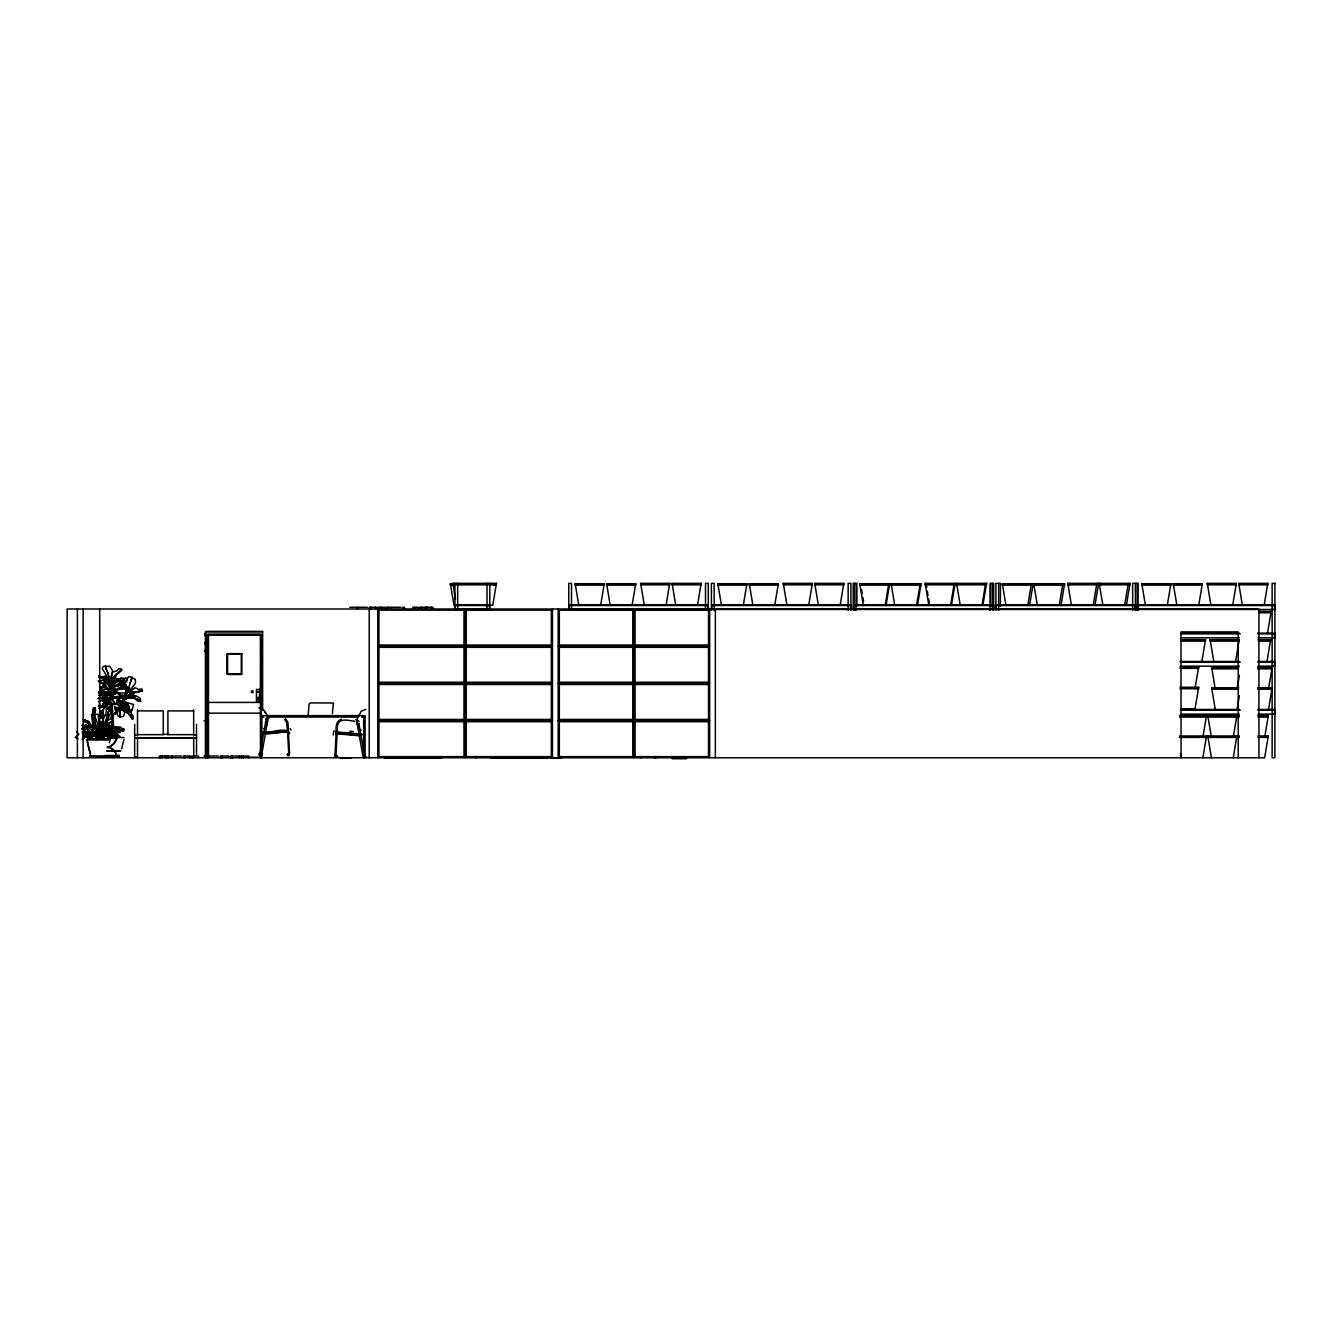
<?xml version="1.0" encoding="UTF-8"?>
<svg xmlns="http://www.w3.org/2000/svg" width="1342" height="1342" viewBox="0 0 1342 1342"><rect width="100%" height="100%" fill="white"/><g stroke="black" fill="none" stroke-linecap="round" stroke-linejoin="round"><path stroke-width="1.5" d="M265.733 734.024C270.816 733.873 285.93 731.407 287.607 731.809L265.146 733.386L265.079 732.279L288.295 730.769M101.69 735.382L101.673 737.614L101.422 734.544M106.286 701.497L108.903 701.312C104.693 701.346 111.134 702.302 106.874 704.365L105.431 707.049L100.013 706.311L99.073 701.463L101.103 700.39C106.991 703.996 106.874 700.105 103.451 703.376M87.817 723.036L88.505 721.543L83.64 719.497L83.623 721.442L87.817 723.036L89.914 726.223M113.013 681.551L110.346 685.259L110.212 682.004L110.279 685.276L110.379 680.948M113.332 683.833C107.159 690.945 113.315 682.323 116.972 681.031L121.048 682.072L124.873 680.83L123.665 678.314L122.172 678.045L115.513 680.209C112.023 683.33 106.035 694.753 114.422 683.044M111.118 692.086L102.982 686.785C98.855 701.933 101.925 684.772 105.045 684.303M110.916 687.087L110.614 688.631L111.554 685.494L110.497 688.614L113.365 683.85M112.057 682.441L110.195 685.192L110.279 682.038L110.262 685.208L119.589 678.817L109.641 678.029L109.272 683.715L110.279 685.276L112.158 682.441M110.229 683.615L113.114 690.04L111.671 685.913M112.711 687.825L113.131 690.023L112.694 687.876M93.605 707.888C98.167 709.247 91.273 716.762 92.866 711.73C97.396 697.79 91.508 727.213 95.97 728.337M101.489 690.711L101.556 692.355L101.673 688.966L101.623 692.321M118.985 707.637L119.706 708.794L118.482 707.57M126.517 691.466L126.098 694.602L126.148 689.973M126.098 694.602L127.087 689.889L134.821 695.844L133.965 696.75L134.871 696.23L130.962 696.179C128.329 694.317 122.39 701.396 124.806 699.266C129.369 695.861 136.465 697.89 140.558 701.363L136.699 698.813L131.231 697.689L133.143 697.907M128.077 691.801L128.597 689.704L125.46 687.708L122.323 682.961L126.081 690.157L125.645 697.018L136.448 695.978L140.407 698.561L140.524 701.547L137.085 700.725L134.25 697.672C129.067 697.035 119.656 699.668 130.224 697.639M128.882 697.672L123.816 700.088L124.974 698.226L123.112 696.666L119.69 698.679L116.435 698.612L113.349 696.397L113.315 694.502L115.446 692.791C126.433 696.028 122.776 701.765 123.43 700.96M101.522 691.029L101.489 692.388L101.522 691.415M106.454 677.744L105.515 676.033L106.521 678.23M112.862 694.183L113.298 695.089L112.443 694.837M126.584 692.522L126.232 694.636M100.918 714.833C98.754 713.206 102.915 709.767 103.3 714.833C106.387 716.896 101.153 717.316 100.918 714.833C97.496 706.764 106.454 714.934 100.348 711.26M104.055 698.494L99.962 688.631L106.672 707.502L110.262 709.935L106.605 707.57L104.055 698.494L104.424 695.29L106.353 692.422L115.328 692.12L112.611 690.794L104.357 698.93L99.979 688.664L107.041 707.452L110.413 709.884L111.185 702.705L110.9 710.757L113.147 716.125M108.887 701.346C106.052 702.503 105.011 702.017 105.833 702.554M102.579 727.867L102.445 721.124L97.228 724.378L96.825 732.799L100.583 725.502L102.68 724.412L100.533 731.34M258.436 691.851L257.077 691.818L258.486 691.667M120.143 711.797L119.992 716.779L120.025 710.656M118.968 700.457C118.884 697.773 124.991 713.877 118.7 699.719M120.226 712.954L120.008 716.796M94.041 707.855L95.332 709.968L93.152 711.965L93.806 712.568C92.699 714.951 94.192 708.006 93.034 713.172L93.219 710.136M93.504 712.485L93.621 710.723L92.883 713.793L94.041 711.981M120.26 712.954L120.042 716.796M105.431 715.772L106.857 707.419L100.18 688.547L106.84 707.452L110.212 709.616L112.091 715.185M359.371 735.081L359.857 733.839L362.457 734.711M121.115 704.265L120.897 702.822L120.73 705.64L120.411 701.983M337.58 733.873L358.784 735.718M334.98 754.758L336.188 731.977M114.372 697.723L110.782 699.903L111.017 698.796C110.732 701.229 110.363 697.169 113.131 700.474M117.677 680.662L113.164 685.896L113.567 694.485M308.073 716.225L309.113 704.03L310.639 702.906L333.42 703.007L332.397 713.541M93.755 712.652L93.806 712.032C94.594 706.597 96.389 709.213 93.185 711.361M110.749 709.599L111.269 702.671M287.473 730.836L286.953 732.212M100.13 731.189L100.113 723.086L100.029 731.138M111.067 702.671L110.514 709.599L112.845 716.209M121.065 704.449L120.713 705.607L121.015 704.265M95.836 729.578L98.402 730.585L101.304 729.746L101.254 730.602L98.402 730.585L95.97 728.572L98.335 730.367L101.489 730.501L95.836 729.578L95.97 728.572M111.47 698.997C107.947 703.98 114.187 680.511 109.054 682.139L108.132 680.511L109.91 682.776L108.165 680.511L109.91 682.575L108.467 681.367M113.231 688.127L112.98 688.614M333.185 734.98L333.94 730.669M100.684 714.145L100.247 711.361M124.705 699.148L123.665 700.004L126.333 698.008C122.575 698.427 123.481 702.638 123.33 697.857L122.156 696.884M112.091 716.343L109.994 709.733L110.9 702.705L111.839 702.789C106.152 704.147 104.793 705.892 110.849 702.789L106.337 705.372L107.813 703.711M110.111 685.208L110.279 683.917L110.681 684.823M122.139 696.934L123.632 699.048L123.246 700.96M110.245 709.733L111.034 702.738L110.262 709.935M119.673 708.811L119.052 707.737L119.857 709.314M123.95 739.375L121.686 748.685M98.402 730.618L98.52 729.578L101.489 730.501M110.883 702.738L110.01 709.75L106.572 707.553M95.282 710.388L93.688 713.743L94.745 712.048C91.357 718.507 97.429 706.412 95.064 710.992M261.422 754.758C254.024 750.933 267.075 757.207 258.805 754.758M337.58 756.452C330.166 752.627 343.216 758.884 334.946 756.452M365.712 756.452C358.297 752.627 371.365 758.884 363.095 756.452M103.519 709.046L101.422 715.135L102.579 716.594L101.103 713.558L101.522 711.243L101.17 714.682L100.801 711.965L100.247 713.256L103.032 716.678M123.498 699.266L123.246 697.806M99.425 735.617L103.938 734.997L99.14 734.862L99.123 737.748L104.223 737.328L103.669 734.057L98.369 735.852L103.619 735.282L103.669 734.057L98.369 735.852M105.162 699.165C104.089 700.927 107.159 692.875 109.943 692.875M99.845 733L99.056 737.731L100.063 734.695M496.423 583.367L496.423 584.827L452.824 584.827L452.824 583.367L496.423 583.367L492.799 605.158L456.465 605.158M600.629 605.494L604.269 583.703L575.198 583.703L575.198 585.146L604.269 585.146L604.269 583.703M632.065 605.494L635.689 583.703L606.618 583.703L606.618 585.146L635.689 585.146L635.689 583.703M669.725 583.367L666.085 605.158L644.294 605.158L640.654 583.367L669.725 583.367L669.725 584.827L640.654 584.827L640.654 583.367M701.145 583.367L697.521 605.158L675.714 605.158L672.09 583.367L701.145 583.367L701.145 584.827L672.09 584.827L672.09 583.367M743.283 605.494L746.907 583.703L717.836 583.703L717.836 585.146L746.907 585.146L746.907 583.703M774.703 605.494L778.343 583.703L749.272 583.703L749.272 585.146L778.343 585.146L778.343 583.703M812.363 583.367L808.74 605.158L786.932 605.158L783.309 583.367L812.363 583.367L812.363 584.827L783.309 584.827L783.309 583.367M843.799 583.367L840.159 605.158L818.368 605.158L814.728 583.367L843.799 583.367L843.799 584.827L814.728 584.827L814.728 583.367M885.15 605.494L888.773 583.703L888.773 585.146L859.719 585.146L859.719 583.703L889.662 583.703L889.662 585.146M886.039 605.494L889.662 583.703M916.569 605.494L920.209 583.703L920.209 585.146L891.138 585.146L891.138 583.703L921.098 583.703L921.098 585.146M917.458 605.494L921.098 583.703M951.495 605.158L955.135 583.367L925.175 583.367L925.175 584.827L954.246 584.827L954.246 583.367L950.606 605.158L928.815 605.158L925.175 583.367M982.931 605.158L986.555 583.367L956.611 583.367L956.611 584.827L985.665 584.827L985.665 583.367L982.042 605.158L960.235 605.158L956.611 583.367M1027.771 605.494L1031.394 583.703L1031.394 585.146M1029.532 605.494L1033.172 583.703L1002.34 583.703L1002.34 585.146L1033.172 585.146L1033.172 583.703M1059.19 605.494L1062.83 583.703L1062.83 585.146L1033.759 585.146L1033.759 583.703L1064.592 583.703L1064.592 585.146M1060.968 605.494L1064.592 583.703M1094.988 605.158L1098.628 583.367L1067.796 583.367L1067.796 584.827L1096.867 584.827L1096.867 583.367L1093.227 605.158L1071.419 605.158L1067.796 583.367M1126.424 605.158L1130.065 583.367L1099.215 583.367L1099.215 584.827L1130.065 584.827L1130.065 583.367M1167.272 605.494L1170.895 583.703L1141.824 583.703L1141.824 585.146L1170.895 585.146L1170.895 583.703M1198.691 605.494L1202.331 583.703L1173.26 583.703L1173.26 585.146L1202.331 585.146L1202.331 583.703M1195.001 688.714L1198.641 666.924L1179.953 666.924M1201.878 661.489L1205.502 639.681L1180.591 639.681M1179.953 687.272L1198.641 687.272L1195.001 709.062L1181.128 709.062M1203.187 735.433L1206.492 715.622L1179.501 715.622M1202.868 757.76L1206.492 735.97L1179.501 735.97M1236.351 583.367L1232.728 605.158L1210.92 605.158L1207.297 583.367L1236.351 583.367L1236.351 584.827L1207.297 584.827L1207.297 583.367M1235.563 661.489L1239.203 639.681L1210.132 639.681L1210.132 641.14L1239.203 641.14L1239.203 639.681M1237.408 687.221L1239.387 675.328M1237.072 709.549L1239.387 695.676M1233.566 735.433L1236.871 715.622L1207.8 715.622L1207.8 717.064L1236.871 717.064L1236.871 715.622M1233.231 757.76L1236.871 735.97L1207.8 735.97L1207.8 737.412L1236.871 737.412L1236.871 735.97M1267.787 583.367L1264.147 605.158L1242.357 605.158L1238.716 583.367L1267.787 583.367L1267.787 584.827L1238.716 584.827L1238.716 583.367M1267.536 633.139L1271.176 611.348L1258.712 611.348M1266.999 661.489L1270.639 639.681L1258.175 639.681M1268.827 687.221L1272.132 667.41L1257.605 667.41M1268.509 709.549L1272.132 687.758L1257.605 687.758M1264.986 735.433L1268.291 715.622L1257.907 715.622M1257.907 735.97L1268.291 735.97L1264.667 757.76L67.1 757.76L67.1 609L1258.93 609L1258.93 757.76M100.801 711.226L100.449 713.961L102.78 713.642M265.682 721.912L260.096 753.063L261.975 753.063L267.41 722.214L265.481 721.879M109.407 742.881L109.96 739.778L86.66 739.778L90.652 755.63M93.252 708.039L94.192 711.31L94.997 707.989L95.45 709.046L94.846 707.922L94.309 712.032L94.678 707.871L93.454 712.032M126.131 695.71L125.158 696.934L128.681 694.988M112.174 710.623L111.856 713.088C110.564 705.875 113.902 724.999 110.832 707.452L111.923 703.829L110.832 707.57L112.174 710.623C109.306 716.108 114.858 708.912 111.134 707.452L112.208 703.829L111.017 707.553L112.359 710.891L111.688 713.34L112.443 710.639L111.134 707.502L112.208 703.879M261.254 755.227L261.254 754.288M286.953 754.758C291.784 751.822 285.024 757.626 289.386 755.227M84.479 733.034L85.838 728.337L81.828 729.008M105.464 697.37L104.693 700.038L106.052 696.313M107.444 715.554L108.316 712.283M103.082 714.145C98.671 716.477 101.891 708.643 102.512 712.485M107.813 715.353L103.149 728.605L107.813 715.353L104.424 730.316L109.692 714.162L104.659 715.286L101.522 724.613M335.936 734.46L336.892 732.011L359.572 733.973M125.443 696.884L126.634 696.079L125.745 696.917M100.197 688.58L106.941 707.502C106.823 710.002 113.164 709.499 108.434 708.962L106.471 706.714L107.159 705.59L105.162 706.026L106.504 706.345M108.568 711.495L107.88 714.011L108.803 710.69M107.796 714.011L108.249 712.3M112.493 703.913L111.721 705.372L112.46 703.879M103.3 714.833L102.076 715.169L101.791 713.894L103.166 715.907L101.908 713.944L104.055 723.489L101.875 729.26M106.152 709.331L108.065 706.899L111.42 707.184L110.094 707.318L108.752 710.74M107.561 676.972L104.391 677.861L104.475 681.686M102.546 716.074L101.707 712.971L102.596 712.854M112.091 703.812L111.017 707.435L112.46 710.774L111.386 713.407L112.46 710.774L111.134 713.256L112.208 710.941L110.715 707.502L111.805 703.879L110.715 707.553L112.208 710.941L111.201 712.703L112.074 710.74M114.556 714.011L122.323 703.091L126.886 692.774L122.525 703.174L114.556 714.011L116.989 712.3L112.309 714.749L116.72 712.149L126.869 692.824L118.851 709.281M265.901 726.659L265.498 727.867M266.488 724.898C270.145 718.725 265.582 708.391 258.821 707.72M102.26 712.166L100.835 718.138L98.838 717.299M132.17 677.257L130.811 681.3L132.12 677.257L131.264 680.025M100.331 713.021C102.193 713.088 101.992 714.112 102.915 715.554L102.076 715.169L103.284 716.645L102.462 714.85M127.557 690.644L128.379 688.194M127.658 690.677L130.308 682.524M129.805 684.286L130.744 681.25M110.648 681.988L109.96 683.078L109.574 680.83M128.815 692.153L135.525 683.128L135.29 679.337L130.006 676.687L128.429 676.821L125.376 681.551L125.779 691.063L127.087 692.237M102.177 712.132L102.797 710.539M106.471 706.177L105.162 705.288M127.641 707.804L121.602 706.194L119.287 708.358L121.552 706.16L123.43 706.211L121.568 706.194C116.167 710.673 123.246 703.611 126.299 705.825M108.987 709.952L109.339 708.928M101.388 706.546L98.822 708.593M103.032 704.181L101.807 707.184L103.535 703.426M102.864 710.555L104.676 706.781L103.77 708.358M102.78 710.522L103.502 709.079M101.841 707.2L103.099 704.198M132.422 708.677L130.811 711.73L126.752 709.465L124.974 705.993L120.478 705.59L119.22 708.324L121.568 706.194L119.287 708.358L119.975 707.871C121.937 705.204 126.383 707.871 123.498 710.673M106.689 726.374L107.997 723.338L110.832 721.996L112.862 723.237L110.044 726.542L108.719 725.435L106.655 726.341L110.832 721.996M126.836 693.361C123.145 699.501 121.199 712.35 112.174 714.598M119.321 708.207L121.434 708.022L125.276 710.388L123.598 716.36L119.975 716.947L117.962 715.856L116.351 711.545C114.154 709.331 117.442 706.328 118.18 707.972M98.469 692.942L100.449 694.384C105.565 697.437 101.824 693.529 98.654 691.633M98.469 706.748L99.342 704.902M118.465 679.773L121.115 678.129M91.441 738.469L93.554 736.003L96.909 737.06L89.511 733.906L85.653 736.943L88.606 738.184L91.441 738.469L86.995 735.181M204.655 634.481L206.047 631.78M204.655 642.801L207.725 640.235M355.781 719.58L356.687 720L361.233 711.193L365.829 709.381M94.292 707.821L93.185 709.566M104.257 735.013L106.521 730.652L108.719 730.87L102.311 729.763L98.335 733.42L101.405 734.711L106.521 730.652L98.335 733.42M109.625 708.224L112.057 706.714L111.537 709.733L112.678 711.78L110.581 719.06L107.024 720.268M123.498 731.239L124.118 730.065L122.374 729.008L121.904 730.249L123.481 731.256L121.954 730.165M111.302 707.284L110.145 707.385M105.179 705.573L107.88 702.151L105.146 705.976M102.21 692.338C104.928 691.751 112.98 692.908 111.889 696.615L112.107 697.974M107.863 702.151L105.683 705.791L110.631 703.376M109.994 679.421L112.694 671.923L116.754 670.983L119.052 668.568L121.619 669.339L121.719 670.446L112.543 678.364M113.114 693.244L113.701 692.254M120.092 707.184L119.287 708.291M111.47 696.012L114.221 692.254C103.451 704.198 128.044 677.811 122.357 688.077L119.237 688.211M94.074 735.03L96.255 731.289L98.436 730.987L101.153 733.638L94.074 735.03L92.749 732.229L89.662 733.772L92.665 733.772L96.255 731.289L91.172 732.48M122.407 703.141L116.737 712.199L112.057 714.296M122.323 703.091L114.741 714.112M93.37 713.86C97.664 709.499 91.893 710.992 95.265 709.499M106.236 726.106L107.997 723.338L110.044 726.542L108.719 725.418M101.824 691.902L102.915 690.241L106.79 689.016L110.698 692.304L108.467 689M267.662 719.832C265.565 722.6 264.391 716.779 267.394 718.54M365.527 756.922L364.403 757.676M101.405 734.711L103.955 730.954L108.266 730.484L101.422 729.998L108.719 730.87M102.361 687.607L102.931 686.785L99.61 687.003M94.98 711.73L93.806 713.642M123.363 701.698L133.546 704.433L132.187 710.203L129.453 710.79L127.826 709.767L124.672 702.269L122.29 701.598L127.775 704.433L129.486 710.706C127.305 697.79 119.656 702.269 125.175 702.336M101.371 734.577L103.955 730.971L105.532 730.971M110.614 682.256L110.027 683.095L110.631 682.222M113.382 677.391L112.627 678.532L115.429 675.076M103.787 731.86L105.716 729.36L111.487 728.589L110.027 725.754L102.797 727.549L97.614 732.547M114.02 689.469L115.093 688.127M82.684 739.257L85.2 736.121L82.365 739.425L84.798 736.473L88.203 735.03M125.997 695.944L125.158 696.934M110.329 692.036L109.373 690.073M113.483 693.646L119.522 688.345L127.255 687.44M116.838 702.47L120.025 702.587L122.759 707.838L116.301 702.906M101.002 711.21L102.713 711.562M93.487 711.411L94.661 708.475L93.219 709.968M121.552 669.406L114.775 675.932L116.905 673.684M100.952 693.26L99.409 694.351L100.482 693.227M109.574 726.341L111.336 726.727L107.595 730.853L112.46 725.921L108.283 730.283M105.397 698.276C108.668 700.457 115.076 698.696 108.316 698.494M107.729 730.669L111.336 726.727L107.461 730.669L116.385 726.592L124.018 728.958L118.146 731.205L113.013 728.974L104.81 732.9L120.528 727.045L115.764 729.511M112.996 680.159L108.668 681.417L104.408 684.957L107.259 682.323M105.75 683.548L104.391 684.957M111.336 726.727L107.461 730.702M131.08 694.032L134.871 692.891M98.251 698.679L100.851 697.203L104.257 697.991M103.787 732.212L108.132 727.817M127.171 687.188L125.46 695.089M115.227 693.328L114.003 694.519L116.066 692.958L113.986 694.451L116.133 693.009L124.739 692.958L124.823 696.817L123.045 696.8M115.462 675.143L116.939 673.734M89.126 732.279L83.925 734.091L87.062 732.732L91.776 732.799L95.332 734.56L93.772 734.997L90.3 733.084L83.925 734.091L82.298 733.252L84.63 732.078L91.776 732.799L96.926 737.748M107.243 694.988L110.967 692.438L113.852 692.455L110.9 692.438L113.869 692.438M83.439 736.372L86.291 733.655L85.603 735.248L84.194 735.164M118.683 688.513L123.313 685.309L120.008 687.909L123.296 685.292L119.069 684.252L115.11 685.879L110.665 694.384L111.956 695.676L112.527 694.77M121.132 687.171L123.313 685.309M114.439 680.411L113.265 681.233L116.67 678.985M107.36 734.158L110.681 733.302L114.842 734.326L116.066 733.235L119.824 736.506L117.207 737.11L114.322 734.074L110.229 732.933L114.825 734.376C123.263 738.855 112.694 738.57 116.301 734.846C120.847 734.728 117.19 740.298 114.322 734.074M92.648 733.772L95.718 732.279L98.268 737.664M107.545 693.999L112.292 695.391M116.502 690.157L115.11 691.365M125.678 696.85L127.289 695.693L125.477 696.917M112.292 695.408L111.05 694.3C114.556 698.897 115.244 696.951 108.065 692.908M79.027 734.158L75.186 737.479L77.97 738.704M117.24 689.536L116.469 690.157L118.7 688.496M123.716 683.028L126.903 681.702M114.288 698.494L112.426 695.626M100.432 692.539L103.351 696.179L99.476 691.851M103.3 696.213L101.17 693.16M102.126 694.401L103.217 692.992L101.539 689.922L102.143 688.295L100.046 688.983M94.896 708.358L95.299 709.163M112.258 695.441L113.298 695.005L112.476 694.804M129.738 691.466L135.173 687.758L138.863 689.452L141.816 688.865L142.554 690.895L129.604 692.539M114.674 691.281L117.324 689.536L126.634 688.916M356.586 721.057L358.935 729.377L361.283 730.216M110.447 699.4L109.725 681.25L111.436 698.981M114.372 686.651L117.425 684.521M115.546 685.829L114.406 686.668L119.136 683.682L118.314 684.152M363.531 755.58L364.873 755.328M123.145 679.052L125.88 677.844L127.154 679.572M119.539 685.326L121.183 684.269M106.706 732.615L116.385 726.592L114.942 728.74L104.81 732.9M85.032 733.957L87.062 732.732L90.266 733.185L83.925 734.091L85.989 733.034L84.63 732.078M114.372 678.129L115.697 676.787L114.456 676.72M114.389 683.078L120.294 680.545L124.789 680.679L120.294 680.612L116.066 682.222M113.131 690.023L113.785 686.735L112.527 683.43M107.763 733.772L113.416 730.467L117.643 730.702L120.143 732.48L117.358 732.698L115.496 731.424M116.939 681.736L115.278 682.592L116.066 682.206M116.603 696.599L114.556 697.689L120.512 696.347L114.54 697.672L117.677 696.263M119.404 684.94L123.112 682.893L126.4 685.225M102.462 694.787L103.25 696.246M94.158 732.917L88.907 727.582L86.173 727.532L91.491 726.106L97.295 731.474L91.239 733.504L86.173 727.532L83.187 727.532L91.491 726.106L94.125 733.051M129.889 691.902L131.298 691.935L130.493 691.583M129.872 691.835L129.503 690.996M108.685 731.826L116.402 727.565L107.696 730.937M107.276 737.647L111.118 735.55L115.362 737.815L106.874 732.917L102.143 734.175L104.659 736.49L111.118 735.55L102.143 734.175M107.578 733.806L111.101 731.91L116.066 733.235L110.665 733.235L111.101 731.91L107.578 732.917M114.993 680.344L116.72 678.968L114.976 680.293M113.181 689.973L108.115 684.621M121.803 682.508L119.119 683.715L127.423 680.193M119.136 683.732L120.025 683.229M116.905 688.983L115.529 689.771M98.654 680.88L103.2 680.243L105.28 681.568M262.16 732.967L263.753 732.279M104.491 717.299L100.851 718.255L101.724 713.642L100.801 718.138L101.438 715.152L102.797 716.645L100.432 713.541M108.4 732.296L113.416 730.467L117.391 732.648L115.127 731.105L111.285 730.904L117.643 730.702M82.567 728.152L83.825 727.565L82.567 728.152L83.825 727.565L82.181 725.351L85.972 725.049L86.609 727.314L82.567 728.152L86.626 727.263M130.795 694.686L131.969 694.217L128.966 694.77M114.59 697.689L115.68 697.186M93.873 729.411L88.22 721.677L83.405 719.597L88.27 722.13L91.139 726.576M110.245 702.42L107.31 703.409L111.067 701.866M341.371 719.295C335.768 720.671 336.054 727.465 336.003 731.96L337.194 732.027M265.263 728.052L263.871 728.538M106.538 732.397L114.959 728.823L120.814 730.937L118.079 729.226L113.013 728.974L118.079 729.209L120.814 730.937L118.079 729.209M110.866 691.264L109.859 691.684L104.944 685.259L108.534 688.966M87.448 734.158L88.203 735.064L84.798 736.456L82.365 739.425L84.798 736.473L83.573 735.701L87.448 734.158L90.635 734.527M101.891 714.598L102.328 713.206L101.724 713.994L103.569 716.527L102.294 715.269M116.72 728.27L107.142 732.665M85.318 734.359L83.556 732.782L88.622 733.386L90.132 734.862L87.129 734.074L82.986 735.282L87.129 734.074L92.346 734.695M107.075 725.837L109.054 728.169L104.559 729.025L110.564 727.834L102.797 727.549L105.716 729.36M108.97 731.809L116.603 728.857M104.559 729.025L110.547 727.884L108.065 727.666L111.487 728.589M98.822 701.161L102.814 699.97L109.876 700.91M129.486 693.177L142.47 690.878L138.125 691.684M129.469 693.227L131.667 692.455M115.194 693.344L116.1 693.026M266.286 721.811L267.293 721.493L266.202 721.811M82.634 735.064L90.199 734.728M207.44 637.702L205.527 638.909L207.49 640.218M117.308 686.534L118.65 686.131M102.143 713.776L103.871 716.393M139.602 691.566L141.027 691.18M102.26 692.338L104.441 692.069M108.786 737.932L114.993 737.848L113.198 734.594L110.312 735.349L108.484 734.376M133.563 692.069L132.673 692.304L136.465 691.583M115.731 685.93L117.878 685.645M122.156 687.574L120.243 687.993L127.272 687.507L125.796 687.289M106.152 696.615L107.964 697.303C112.762 700.356 108.366 699.534 105.313 698.259L107.394 698.763M82.03 728.404L85.402 727.649L85.821 729.176M133.546 692.069L134.536 691.818M110.161 684.303L110.262 685.208L110.178 683.95M82.315 728.84L85.62 728.136L82.114 728.572M104.944 701.765L107.326 701.38M357.509 719.966L359.069 721.526L356.855 721.526M287.792 753.634L289.386 754.288M109.809 681.3L111.05 699.098L111.067 691.969M90.132 733.353L85.217 731.34L82.181 731.927L85.234 731.44L91.877 733.839M117.71 700.054L119.807 700.44L116.871 701.212M98.989 677.542L107.008 679.639L106.068 679.22M130.006 694.586L128.597 694.921L130.04 694.586M358.851 723.606L364.42 754.758L362.541 754.758M357.173 723.908L359.035 723.573M97.781 725.972L100.583 725.502L100.113 723.086M111.017 683.564L109.423 683.514L108.232 681.434M99.425 677.257L104.693 676.368L109.138 679.991L102.16 668.484L103.368 666.37L109.591 666.118L112.627 670.815L111.47 677.727M93.101 727.918L91.659 714.447L98.067 714.179L99.342 724.479M83.573 735.701L88.203 735.064M120.277 709.297L127.289 710.371L130.811 712.669L133.378 716.712L132.489 719.262L129.839 714.699M127.792 695.928L126.098 695.71M335.869 732.363L336.976 733.504L360.394 735.181L360.579 734.175L336.993 732.397L336.137 734.376M98.654 695.391L102.546 694.871L105.632 696.012M86.24 727.632L88.907 727.599M98.469 698.125L99.727 698.159M98.452 698.175L99.711 698.159M98.436 698.142L103.669 698.008L101.086 697.907L102.747 697.924M107.93 698.83L104.542 699.736L104.072 701.581M454.535 585.146L450.375 585.146L450.375 583.703L493.973 583.703L493.973 585.146M454.921 604.806L489.444 604.806L489.444 609.486L454.921 609.486M708.257 604.806L569.075 604.806L569.075 609.486L708.257 609.486M850.912 604.806L711.73 604.806L711.73 609.486L850.912 609.486M992.778 604.806L853.596 604.806L853.596 609.486L992.778 609.486M993.667 604.806L993.667 609.486M1274.9 604.806L996.217 604.806L996.217 609.486L1135.399 609.486M455.273 605.527L489.444 605.527M569.075 605.527L707.905 605.527M711.73 605.527L850.543 605.527M853.596 605.527L992.426 605.527M996.217 605.527L1274.531 605.527M349.725 607.289L357.492 607.289L357.492 609M358.331 607.289L367.456 607.289M391.914 607.289L401.04 607.289M1274.9 609.486L1135.718 609.486L1135.718 604.806M1258.712 612.791L1271.176 612.791L1271.176 611.348M262.629 631.881L205.41 631.881L205.41 757.76M1181.296 633.139L1239.32 633.139M1257.639 633.139L1274.9 633.139M1181.296 633.877L1240.31 633.877M1257.957 633.877L1274.531 633.877M1181.296 637.836L1239.32 637.836M1257.957 637.836L1274.9 637.836M1180.591 641.14L1205.502 641.14L1205.502 639.681M1258.175 641.14L1270.639 641.14L1270.639 639.681M377.79 646.19L552.468 646.19M558.188 646.19L709.65 646.19M204.437 651.088L207.339 651.088M204.84 651.474L207.339 651.474M1180.071 661.489L1239.32 661.489M1257.957 661.489L1274.9 661.489M1181.296 662.21L1240.31 662.21M1257.957 662.21L1274.531 662.21M1181.296 666.169L1239.32 666.169M1257.957 666.169L1274.9 666.169M1238.632 668.853L1211.641 668.853L1211.641 667.41L1238.632 667.41M1179.953 668.383L1198.641 668.383L1198.641 666.924M1257.605 668.853L1272.132 668.853M377.79 683.38L552.468 683.38M558.188 683.38L709.65 683.38M1238.632 689.201L1211.641 689.201L1211.641 687.758L1238.632 687.758M1179.953 688.714L1198.641 688.714L1198.641 687.272M1257.605 689.201L1272.132 689.201M260.231 689.587L260.231 699.87M253.185 691.029C250.702 689.587 250.619 693.948 253.168 692.455M208.48 702.42L260.365 702.42M1181.296 709.448L1239.32 709.448M1257.957 709.448L1274.9 709.448M1180.289 710.17L1240.31 710.17M1257.957 710.17L1274.531 710.17M137.521 710.908L163.271 710.908L163.271 734.695M193.651 710.908L167.901 710.908L167.901 734.695M102.26 713.29L102.579 714.33M208.48 713.139L260.365 713.139M1181.296 714.129L1239.32 714.129M1257.957 714.129L1274.9 714.129M260.465 715.622L365.091 715.622L365.091 757.76M260.465 717.064L263.854 717.064M268.148 717.064L357.425 717.064M361.703 717.064L365.091 717.064M1179.501 717.064L1206.492 717.064L1206.492 715.622M1257.907 717.064L1268.291 717.064L1268.291 715.622M377.79 720.57L552.468 720.57M558.188 720.57L709.65 720.57M204.018 720.62L208.111 720.62M163.959 734.326L168.035 734.326M137.521 734.644L163.271 734.644M167.901 734.644L193.651 734.644M134.653 735.097L137.521 735.097L137.521 709.767M196.502 735.097L193.651 735.097L193.651 709.767M90.635 736.238L98.318 736.238M103.737 736.238L108.786 736.238M116.905 736.171L115.546 736.037M111.47 737.513L124.051 737.513M1179.501 737.412L1206.492 737.412L1206.492 735.97M1257.907 737.412L1268.291 737.412L1268.291 735.97M134.653 737.714L196.502 737.714M136.716 738.083L196.502 738.083M109.608 739.023L87.834 738.771M86.643 739.459L109.977 739.459M106.857 750.815L120.713 750.815M106.924 751.067L120.579 751.067M288.53 753.063L289.704 753.063M334.812 754.758L336.003 754.758L337.513 725.905C338.486 717.333 348.92 720.57 354.624 721.291M105.213 755.479L119.354 755.479M89.511 755.831L119.354 756.049M172.33 756.049L181.455 756.049M204.034 756.049L208.077 756.049M209.302 756.049L218.427 756.049M228.744 756.049L220.189 756.049L220.189 757.76M239.077 756.049L230.522 756.049L230.522 757.76M105.045 756.653L118.113 756.653M105.045 756.922L118.717 756.922M89.511 756.989L106.991 756.989M134.653 757.123L137.521 757.022M227.167 757.223L231.31 757.223M237.534 757.223L241.694 757.223M247.918 757.223L260.365 757.223M340.6 758.28L350.799 758.28M384.684 758.28L441.099 758.28M491.977 758.28L548.392 758.28M551.109 758.28L561.308 758.28M672.728 758.364L685.997 758.364M672.107 758.633L686.618 758.633M117.039 700.86L124.705 701.279L126.685 705.875C124.621 709.079 121.786 701.212 118.398 701.698M123.212 680.662L124.789 680.679L120.277 680.579L124.789 680.679M102.227 691.013L103.871 691.113M121.518 697.236L119.086 697.253L126.215 699.148L122.86 697.505M118.733 696.146L121.552 696.599M106.538 693.562L103.049 693.227M349.859 731.222L353.315 731.491M110.765 699.501C110.027 698.662 105.666 698.863 109.457 701.698L112.745 704.5L115.043 704.567L118.046 702.554L117.425 699.484M640.05 757.509L641.359 757.643M475.32 757.509L476.611 757.643M102.764 697.957L103.669 698.058M113.416 693.848L117.979 692.958L121.736 695.777M118.415 693.059L120.008 693.596M104.408 692.137L108.115 692.891M121.082 704.047L121.401 701.715L119.287 699.652M121.686 697.37L126.484 698.796L122.944 695.055L120.361 695.793L116.184 691.281M125.779 687.238L127.238 687.49M94.829 736.188L91.39 735.533L88.606 738.134L91.39 735.533L92.112 737.043L89.545 736.607L88.606 738.134L89.511 733.906L94.645 736.506M207.356 648.035L204.655 643.59M289.872 733.286L288.782 733.067M110.329 709.432L106.672 707.502L100.013 688.58M656.204 757.76L655.315 757.509M655.081 757.76L654.141 757.509M490.333 757.76L489.411 757.509M127.305 711.713L122.608 709.717M123.665 710.488L121.216 709.633L129.067 713.827M121.216 709.7L122.726 710.086M113.231 737.345L110.363 733.856L106.874 732.917L108.752 734.913L113.634 736.322L108.752 734.913L104.676 736.406L108.752 734.913L113.181 737.395M119.472 702.168L125.863 706.848L124.907 705.808M108.618 699.148L107.36 698.813L109.826 699.954M110.229 732.933L114.825 734.376L117.962 737.328L114.842 734.326M97.278 735.5L96.272 739.727M102.311 729.763L105.498 731.155M117.66 704.215L115.865 703.577L122.374 707.955M83.64 720.453L88.27 722.13L91.139 727.465M83.405 719.597L88.505 721.543L93.99 729.83M85.972 725.049L90.417 726.794M83.64 719.983L88.371 721.862L92.598 727.867M104.995 678.398L98.57 675.865M104.978 678.683L106.203 678.935M82.181 725.351L86.609 727.314M102.143 683.514L98.972 680.797L106.303 686.584M126.198 699.148L124.001 697.991M117.643 712.216L115.429 710.354L114.456 706.479L117.509 708.056M121.485 696.565L122.642 697.236M290.14 728.756L291.029 729.83M127.624 707.821L126.299 707.133L128.614 708.542M129.469 688.882L129.553 687.624M115.362 737.815L110.363 733.856M138.025 699.618L136.683 698.83L140.541 701.363M113.198 734.594L111.151 733.302L110.312 735.349L111.671 738.352M107.108 680.78L109.49 682.944L104.458 677.895L109.474 682.944M125.712 702.654L126.886 703.527M115.127 731.105L117.391 732.648M112.007 692.925L109.138 690.073M119.019 700.44L118.029 699.702M127.456 712.636L132.606 719.094L130.258 715.068M204.756 635.454L207.725 637.836M107.746 688.194L103.116 683.531L100.096 683.212L98.251 680.981M108.719 725.435L110.044 726.542M85.217 731.34L89.109 734.879M112.577 699.803L114.993 704.399L113.567 701.312M85.838 728.337L90.283 732.598M104.458 677.911L106.253 679.79M100.029 681.702L101.036 682.726M285.427 718.591L287.876 722.197L288.513 730.266L287.339 730.333L286.752 722.6L284.722 719.547M107.041 682.189L111.185 690.576M130.057 710.522L130.845 711.562L130.107 710.505M130.057 710.505L130.845 711.562M122.575 684.286L125.527 688.228M123.581 685.779L122.592 684.319L125.745 688.849M76.494 731.474L78.172 734.108M95.114 734.477L97.043 737.63M132.59 719.094L131.13 716.376M107.058 670.916L105.246 666.118L106.504 669.843L105.683 667.36M265.23 712.837L264.508 711.411M113.516 701.279L115.026 704.399L113.6 701.279M111.017 711.948L112.527 715.101M114.02 702.285L114.473 703.325M110.665 711.948L112.527 717.467M125.712 688.815L125.947 689.318M128.564 705.557L129.067 706.748M110.463 712.048L111.772 715.219M107.108 670.866L107.981 673.265L107.008 670.866M94.309 714.749L98.822 727.112M90.551 753.768L88.169 745.145M108.484 674.942L107.88 673.281L108.786 676.15M110.883 710.74L111.218 711.847M91.659 714.447L95.567 728.454M108.752 676.116L109.692 680.109L109.39 678.482M119.774 709.247L120.109 710.706L119.874 709.7M357.224 723.892L362.675 754.758M129.05 706.731L129.469 710.706L129.318 708.14M1210.132 639.681L1213.772 661.489M1211.641 667.41L1214.946 687.221M1211.641 687.758L1215.282 709.549M1207.8 715.622L1211.105 735.433M1207.8 735.97L1211.44 757.76M1173.26 583.703L1176.9 605.494M1180.406 753.801L1181.061 757.76L1180.994 631.881L1238.196 631.881L1238.196 757.76M1141.824 583.703L1145.464 605.494M1099.215 583.367L1102.856 605.158L1124.663 605.158L1128.286 583.367L1128.286 584.827M1033.759 583.703L1037.4 605.494M1002.34 583.703L1005.963 605.494M926.718 587.326L926.064 583.367L926.064 584.827M927.389 591.302L928.043 595.261M928.698 599.22L929.369 603.179M891.138 583.703L894.779 605.494M861.598 589.641L862.252 593.6M862.906 597.576L863.577 601.535M859.719 583.703L863.342 605.494M749.272 583.703L752.912 605.494M717.836 583.703L721.476 605.494M606.618 583.703L610.258 605.494M575.198 583.703L578.821 605.494M452.824 583.367L455.475 599.22M450.375 583.703L454.015 605.494M94.359 714.716L95.802 728.471M87.683 741.589L87.901 743.367M113.114 716.091L113.6 727.431M112.795 716.125L112.963 717.383M112.359 716.209L112.946 733.554M112.074 716.309L112.56 733.554M129.402 709.482L129.503 710.723M289.1 732.95C286.819 726.576 268.165 733.118 264.005 733.369M288.345 730.283L289.536 753.063M287.507 730.333L288.698 753.063M112.913 717.299L113.466 733.537M98.57 732.715L98.62 735.986M1274.531 604.806L1274.531 609.486M1274.531 633.139L1274.531 637.836M1274.531 661.489L1274.531 666.169M1274.531 709.448L1274.531 714.129M1239.236 715.622L1239.236 717.064M1239.236 735.97L1239.236 737.412M1138.15 610.358L1138.15 583.367L1132.648 583.367L1132.648 610.358M1137.177 583.367L1137.177 610.358M1136.808 604.806L1136.808 609.486M1135.382 583.367L1135.399 610.358M1135.047 604.806L1135.047 609.486M1100.994 583.367L1100.994 584.827M1098.628 583.367L1098.628 584.827M1069.557 583.367L1069.557 584.827M1035.538 583.703L1035.538 585.146M1004.101 583.703L1004.101 585.146M1000.411 606.198L1000.411 583.367L995.881 583.367L995.881 610.358M998.649 583.367L998.649 610.358M993.667 610.358L993.667 583.367L990.027 583.367L990.027 610.358M992.778 583.367L992.778 610.358M992.426 604.806L992.426 609.486M990.916 583.367L990.916 606.198M986.555 583.367L986.555 584.827M957.483 583.367L957.483 584.827M955.135 583.367L955.135 584.827M892.027 583.703L892.027 585.146M860.608 583.703L860.608 585.146M856.917 606.198L856.917 583.367L853.26 583.367L853.26 610.358M856.028 583.367L856.028 610.358M854.149 583.367L854.149 610.358M850.912 610.358L850.912 583.367L848.144 583.367L848.144 610.358M850.543 604.806L850.543 609.486M715.37 609L715.37 757.76M714.162 610.358L714.162 583.367L711.394 583.367L711.394 610.358M709.65 609L709.65 757.76M708.257 610.358L708.257 583.367L705.506 583.367L705.506 610.358M707.905 604.806L707.905 609.486M633.91 609L633.91 757.76M571.507 610.358L571.507 583.367L568.74 583.367L568.74 610.358M558.188 609L558.188 757.76M552.468 609L552.468 757.76M489.796 583.367L489.796 610.358M487.029 583.367L487.029 610.358M465.12 609L465.12 757.76M457.672 583.367L457.672 610.358M455.273 604.806L455.273 609.486M454.921 583.367L454.921 610.358M432.963 609L432.963 607.289L419.66 607.289L419.66 609M431.235 607.289L431.235 609M427.125 607.289L427.175 609M426.84 607.289L426.84 609M425.448 607.289L425.448 609M421.371 607.289L421.371 609M418.335 609L418.335 607.289L412.917 607.289L412.917 609M414.644 607.289L414.644 609M404.546 609L404.546 607.289L402.835 607.289L402.835 609M391.31 609L391.31 607.289L385.892 607.289L385.892 609M387.62 607.289L387.62 609M384.634 609L384.634 607.289L378.595 607.289L378.595 609M381.464 607.289L381.464 609M379.752 607.289L379.752 609M377.79 609L377.79 757.76M377.236 609L377.236 607.289L369.218 607.289L369.201 757.76M375.508 607.289L375.508 609M370.929 607.289L370.929 609M363.648 717.064L363.648 757.76M357.391 607.289L357.391 609M262.629 710.103L262.629 631.377L206.215 631.377L206.215 755.697M261.908 717.064L261.908 747.595M261.908 751.654L261.908 757.76M261.086 715.907L261.086 634.296L207.775 634.296L207.775 757.76M260.902 757.76L260.902 634.531L207.943 634.531L207.943 757.76M260.465 757.76L260.365 635.068L208.48 635.068L208.48 757.223M248.891 757.76L248.891 756.049L239.681 756.049L239.681 757.76M243.388 756.049L243.388 757.76M241.56 756.049L241.56 757.76M232.233 756.049L232.233 757.76M232.132 756.049L232.132 757.76M207.507 756.049L207.507 757.76M205.779 756.049L205.779 757.76M198.633 757.76L198.633 756.049L192.594 756.049L192.594 757.76M196.502 724.294L196.502 754.942M193.751 756.049L193.751 757.76L193.651 737.144M191.235 757.76L191.235 756.049L183.217 756.049L183.217 757.76M189.524 756.049L189.524 757.76M184.928 756.049L184.928 757.76M171.726 757.76L171.726 756.049L166.324 756.049L166.324 757.76M168.035 756.049L168.035 757.76M165.737 757.76L165.737 756.049L159.379 756.049L159.379 757.76M165.049 756.049L165.049 757.76M162.265 756.049L162.265 757.76M160.537 756.049L160.537 757.76M137.521 737.144L137.521 757.76M134.653 724.294L134.653 757.76M99.711 609L99.711 724.244M83.12 609L83.12 757.76M77.4 609L77.4 757.76M207.272 649.713A2.047 2.047 0 0 1 205.963 649.226A17.043 17.043 0 0 1 205.393 648.505M107.427 747.662A13.118 13.118 0 0 0 116.569 739.476L117.257 736.607L116.167 739.325A12.682 12.682 0 0 1 107.326 747.242M108.887 733.94A96.658 96.658 0 0 1 117.073 734.644M110.547 725.821A13.118 13.118 0 0 1 113.164 727.632M115.261 730.031A13.118 13.118 0 0 1 116.72 732.866L117.24 735.097L116.301 733.017A12.682 12.682 0 0 0 114.892 730.283M110.346 726.207A12.682 12.682 0 0 1 112.862 727.968M107.578 746.605A13.118 13.118 0 0 1 116.72 754.791L117.24 757.022L116.301 754.942A12.682 12.682 0 0 0 107.461 747.024M105.095 699.132L104.693 700.038L105.045 699.148M110.832 687.372L110.547 688.647L110.816 687.356M101.053 689.134C100.667 693.814 103.535 680.813 106.572 679.371L113.131 680.293L106.068 682.994L101.053 689.134M107.125 718.557L106.941 720.168L107.175 718.54M256.741 698.226C258.301 703.091 260.516 694.787 256.741 698.226M98.436 730.987L97.614 734.846L95.718 732.313L92.749 732.229L98.436 730.987M107.058 703.393L106.454 704.651L107.796 702.118L107.125 703.393M89.545 736.641L88.606 738.134L89.562 736.641M101.891 711.998L101.891 711.998M85.989 733.034L83.959 734.175L85.989 733.034M268.736 717.886L267.477 717.148L268.736 717.886M104.961 701.799L103.955 702.051L104.961 701.832M1274.9 583.367L1272.132 583.367L1272.132 757.76L1274.9 757.76L1274.9 583.367M463.98 610.14L378.93 610.14L378.93 645.049L463.98 645.049L463.98 610.14M551.327 610.14L466.278 610.14L466.278 645.049L551.327 645.049L551.327 610.14M632.77 610.14L559.329 610.14L559.329 645.049L632.77 645.049L632.77 610.14M708.509 610.14L635.068 610.14L635.068 645.049L708.509 645.049L708.509 610.14M463.98 647.33L378.93 647.33L378.93 682.239L463.98 682.239L463.98 647.33M551.327 647.33L466.278 647.33L466.278 682.239L551.327 682.239L551.327 647.33M632.77 647.33L559.329 647.33L559.329 682.239L632.77 682.239L632.77 647.33M708.509 647.33L635.068 647.33L635.068 682.239L708.509 682.239L708.509 647.33M241.862 653.621L226.983 653.621L226.983 674.456L241.862 674.456L241.862 653.621M241.275 654.225L227.586 654.225L227.586 673.869L241.275 673.869L241.275 654.225M463.98 684.521L378.93 684.521L378.93 719.429L463.98 719.429L463.98 684.521M551.327 684.521L466.278 684.521L466.278 719.429L551.327 719.429L551.327 684.521M632.77 684.521L559.329 684.521L559.329 719.429L632.77 719.429L632.77 684.521M708.509 684.521L635.068 684.521L635.068 719.429L708.509 719.429L708.509 684.521M259.476 689.436L256.456 689.436L256.456 701.53L259.476 701.53L259.476 689.436M463.98 721.711L378.93 721.711L378.93 756.62L463.98 756.62L463.98 721.711M551.327 721.711L466.278 721.711L466.278 756.62L551.327 756.62L551.327 721.711M632.77 721.711L559.329 721.711L559.329 756.62L632.77 756.62L632.77 721.711M708.509 721.711L635.068 721.711L635.068 756.62L708.509 756.62L708.509 721.711M110.547 727.884L108.065 727.683L110.547 727.884M107.343 692.657L105.884 692.338L107.31 692.673M126.349 707.133L125.024 706.647L126.366 707.117M127.507 712.585L125.812 711.579L127.49 712.602M104.978 685.292L103.502 684.185L104.944 685.309M124.085 704.818L123.078 703.862L124.101 704.818M111.654 738.385L110.329 735.282L111.654 738.385M221.9 757.76L221.9 756.049L221.782 757.76"/></g></svg>
